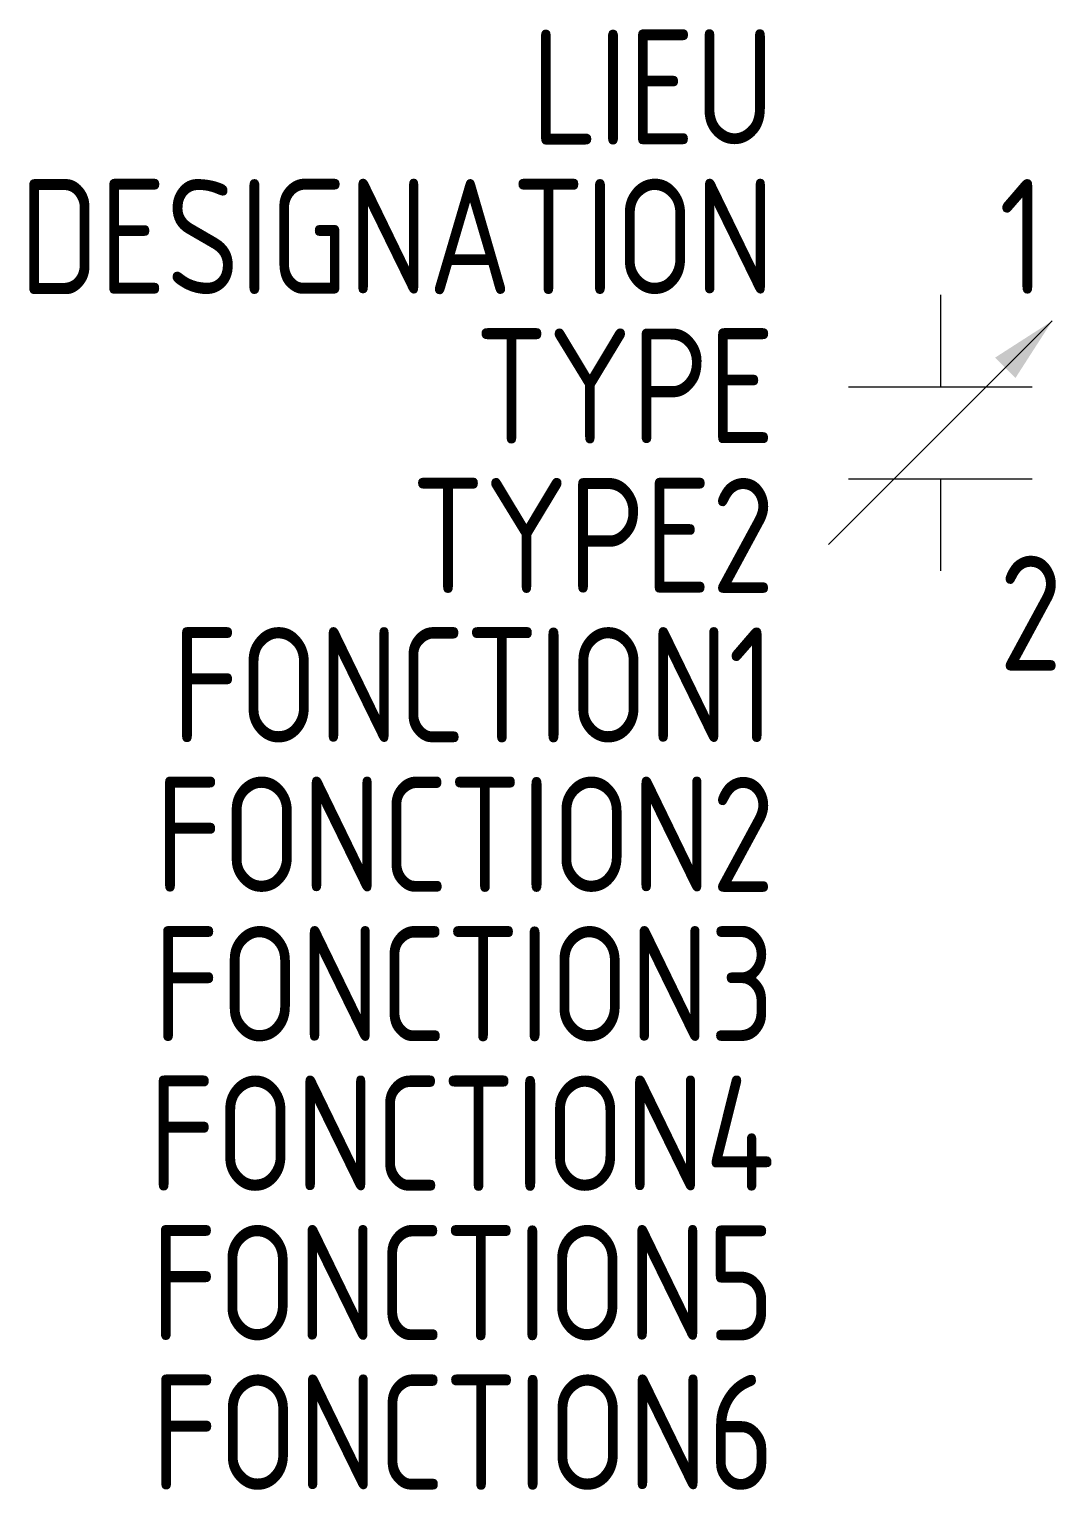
# Model space of a CAD drawing. Extents: x -1604.5 to -1582.1, y -905.6 to -873.8.
import ezdxf
from ezdxf.enums import TextEntityAlignment as Align

# ---------------------------------------------------------------- set-up
doc = ezdxf.new("R2010")
doc.units = 0
doc.header["$LTSCALE"] = 0.3
for name, color, linetype in [('SYMB_FIL', 3, 'CONTINUOUS'), ('SYMB_TXT_CONTACT', 2, 'CONTINUOUS'), ('SYMB_TXT_NOM', 3, 'CONTINUOUS')]:
    doc.layers.add(name, color=color, linetype=linetype)
doc.styles.add('NET2_5', font='isocp.shx', dxfattribs={"width": 0.9, "height": 2.5})

msp = doc.modelspace()

# ---------------------------------------------------------------- linework, layer by layer
at = {"layer": 'SYMB_FIL'}
for p, q in [((-1584.634, -879.593), (-1584.634, -881.593)), ((-1587.065, -885.024), (-1582.203, -880.163)), ((-1586.634, -881.593), (-1582.634, -881.593)), ((-1586.634, -883.593), (-1582.634, -883.593)), ((-1584.634, -883.593), (-1584.634, -885.593))]:
    msp.add_line(p, q, dxfattribs=at)
msp.add_solid([(-1582.999, -881.4), (-1583.441, -880.958), (-1582.203, -880.163)], dxfattribs=at)

# ---------------------------------------------------------------- texts
at = {"layer": 'SYMB_TXT_CONTACT', "style": 'NET2_5', "width": 0.9, "flags": 8}
for tag, p, s in [('1', (-1583.359, -879.577), '1'), ('2', (-1583.359, -887.767), '2')]:
    msp.add_attdef(tag, p, s, height=2.5, dxfattribs=at)
at = {"layer": 'SYMB_TXT_NOM', "style": 'NET2_5', "width": 0.9, "flags": 8}
for tag, text, p in [('LIEU', '', (-1588.234, -876.327)), ('DESIGNATION', 'C?', (-1588.234, -879.577)), ('TYPE', '', (-1588.234, -882.827)), ('TYPE2', '', (-1588.234, -886.077)), ('FONCTION1', '', (-1588.234, -889.327)), ('FONCTION2', '', (-1588.234, -892.577)), ('FONCTION3', '', (-1588.234, -895.827)), ('FONCTION4', '', (-1588.234, -899.077)), ('FONCTION5', '', (-1588.234, -902.327)), ('FONCTION6', '', (-1588.234, -905.577))]:
    msp.add_attdef(tag, text=text, height=2.5, dxfattribs=at).set_placement(p, align=Align.RIGHT)

doc.saveas('drawing.dxf')
